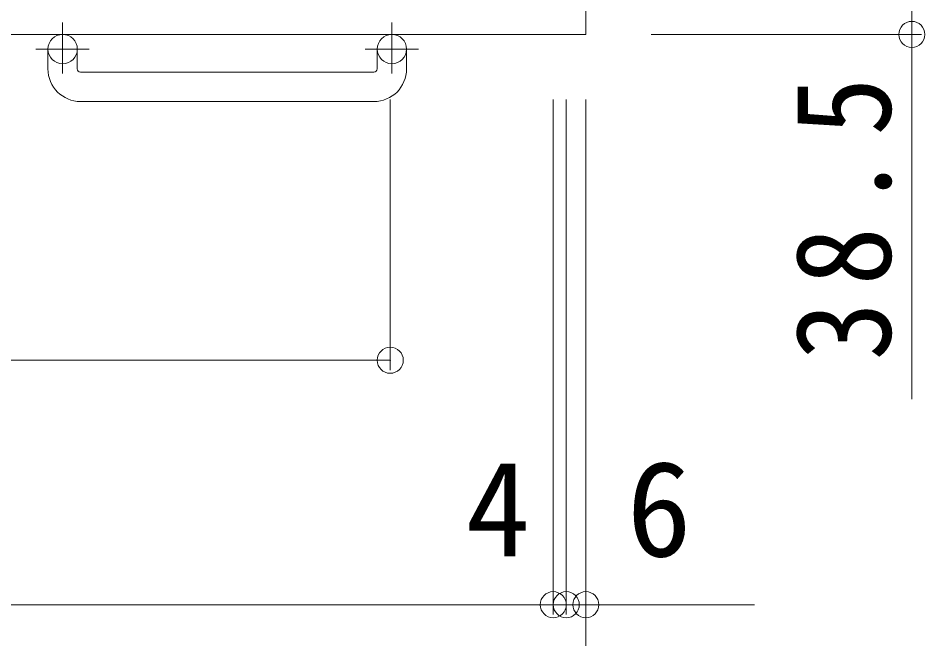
# Model space of a CAD drawing. Units: millimetres at full size, sheet at 1:10; some dimension numbers follow another scale. Extents: x -2048 to 2405, y -1938 to 1629.
# Drawn here: x -700.7 to -422.5, y 512.9 to 703.4 of the extents above; entities that cross this region are included whole.
import ezdxf
from ezdxf.enums import TextEntityAlignment as Align

# ---------------------------------------------------------------- set-up
doc = ezdxf.new("R2010")
doc.units = ezdxf.units.MM
doc.header["$LTSCALE"] = 10
doc.header["$PDMODE"] = 32
doc.header["$PDSIZE"] = 8
doc.linetypes.add('CHAIN1', pattern=[8, 5, -1, 1, -1])
doc.layers.add('C-1', color=2, linetype='Continuous', lineweight=9)
doc.layers.add('C-4', color=7, linetype='Continuous', lineweight=9)
doc.styles.add('ＭＳ ゴシック', font='')
doc.styles.get('ＭＳ ゴシック').set_extended_font_data('MS Gothic')

msp = doc.modelspace()

# ---------------------------------------------------------------- linework, layer by layer
at = {"layer": 'C-1'}
for p, q in [((-526.5, 698.35), (-526.5, 1418.35)), ((-1246.5, 698.35), (-526.5, 698.35)), ((-691.5, 687.75), (-691.5, 693.85)), ((-682.5, 687.75), (-682.5, 693.85)), ((-590.5, 687.75), (-590.5, 693.85)), ((-581.5, 687.75), (-581.5, 693.85)), ((-681.5, 686.75), (-591.5, 686.75)), ((-591.5, 677.75), (-681.5, 677.75))]:
    msp.add_line(p, q, dxfattribs=at)
at = {"layer": 'C-1', "linetype": 'CHAIN1'}
for p, q in [((-687, 701.96), (-687, 686.36)), ((-586, 701.96), (-586, 686.36)), ((-678.84, 693.85), (-695.24, 693.85)), ((-577.84, 693.85), (-594.24, 693.85))]:
    msp.add_line(p, q, dxfattribs=at)
at = {"layer": 'C-1'}
for centre in [(-687, 693.85), (-586, 693.85)]:
    msp.add_circle(centre, 4.5, dxfattribs=at)
for centre, radius, start, end in [((-681.5, 687.75), 10, 180, 270), ((-681.5, 687.75), 1, 180, 270), ((-591.5, 687.75), 10, 270, 0), ((-591.5, 687.75), 1, 270, 0)]:
    msp.add_arc(centre, radius, start, end, dxfattribs=at)
at = {"layer": 'C-4'}
for p, q in [((-426.5, 586.43), (-426.5, 736.85)), ((-423.5, 698.35), (-506.5, 698.35)), ((-586.5, 595.35), (-586.5, 678.35)), ((-536.5, 520.35), (-536.5, 678.35)), ((-532.5, 520.35), (-532.5, 678.35)), ((-526.5, 445.35), (-526.5, 678.35)), ((-1186.5, 598.35), (-586.5, 598.35)), ((-1236.5, 523.35), (-536.5, 523.35)), ((-536.5, 523.35), (-532.5, 523.35)), ((-532.5, 523.35), (-474.76, 523.35))]:
    msp.add_line(p, q, dxfattribs=at)
for p in [(-426.5, 698.35), (-586.5, 598.35), (-536.5, 523.35), (-532.5, 523.35), (-526.5, 523.35)]:
    msp.add_point(p, dxfattribs=at)

# ---------------------------------------------------------------- texts
at = {"layer": 'C-4', "color": 2, "style": 'ＭＳ ゴシック'}
for s, p in [('4', (-563.43, 529.35)), ('6', (-513.99, 529.35))]:
    msp.add_text(s, height=29.33, dxfattribs=at).set_placement(p, align=Align.BOTTOM_LEFT)
at = {"layer": 'C-4', "color": 2, "insert": (-432.5, 598.29), "char_height": 29.33, "attachment_point": 7, "rotation": 90, "style": 'ＭＳ ゴシック'}
msp.add_mtext('\\T1.28;\\W0.9;38.5', dxfattribs=at)

doc.saveas('drawing.dxf')
